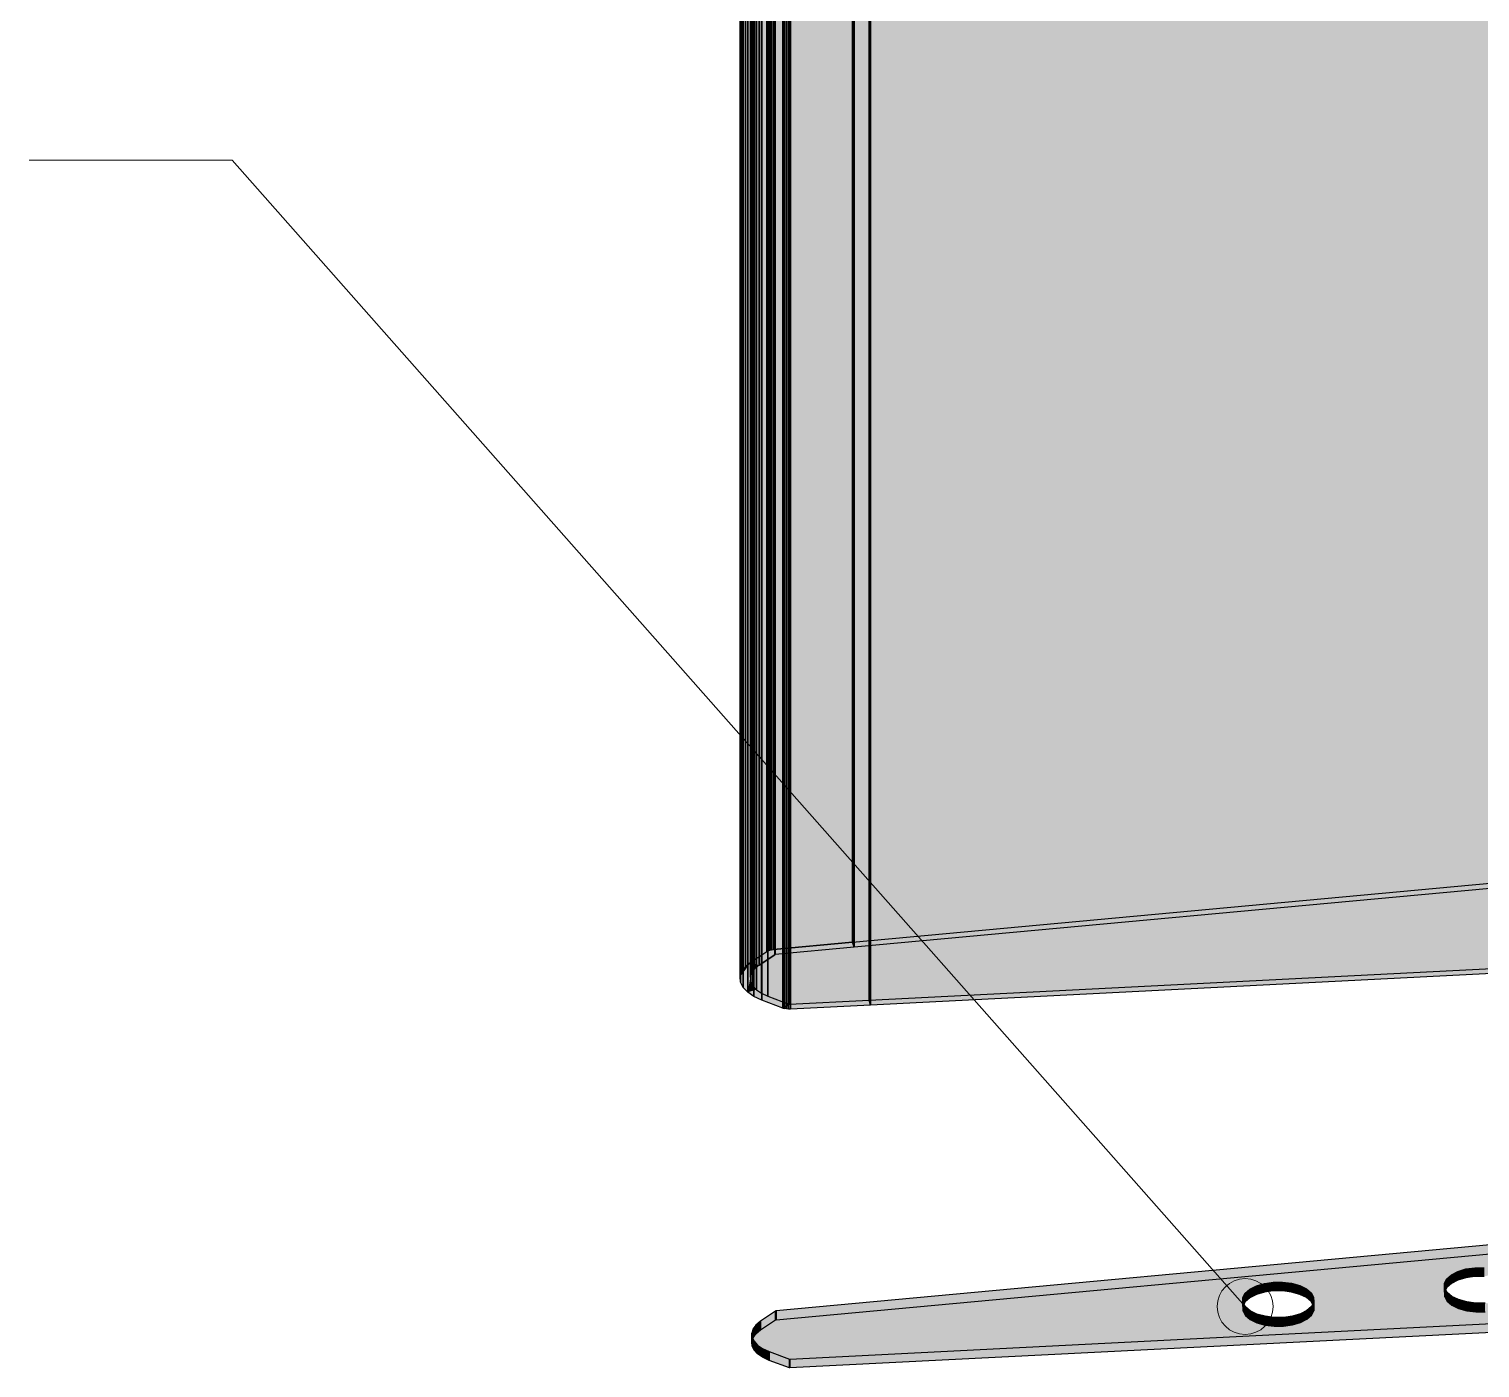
# Model space of a CAD drawing. Header units: millimetres. Extents: x 50 to 612415, y 2 to 4150.
# Drawn here: x 504980 to 505265.6, y 1732.3 to 1995.8 of the extents above; entities that cross this region are included whole.
import ezdxf

# ---------------------------------------------------------------- set-up
doc = ezdxf.new("R2010")
doc.units = ezdxf.units.MM
for name, color, linetype, lineweight in [('DIM', 7, 'Continuous', 13), ('HATCH', 8, 'Continuous', 9), ('OUTLINE', 7, 'Continuous', 25)]:
    doc.layers.add(name, color=color, linetype=linetype, lineweight=lineweight)

msp = doc.modelspace()

# ---------------------------------------------------------------- hatches: boundary and pattern name
at = {"layer": 'HATCH', "true_color": 0x5c7681}
for points in [[(505126.552, 1814.64), (505142.14, 1816.082), (505142.14, 2831.187), (505126.552, 2829.745)], [(505142.14, 1816.082), (505288.581, 1829.634), (505288.581, 2730.76), (505142.14, 2831.187)], [(505142.424, 1815.089), (505126.917, 1813.654), (505126.917, 2828.759), (505142.424, 2830.194)], [(505288.946, 1828.648), (505142.424, 1815.089), (505142.424, 2830.194), (505288.946, 2729.711)], [(505129.701, 1803.909), (505145.391, 1804.702), (505145.391, 2819.807), (505129.701, 2819.014)], [(505145.391, 1804.702), (505295.863, 1812.311), (505295.863, 2711.668), (505145.391, 2819.807)], [(505129.506, 1802.91), (505129.115, 1802.945), (505129.115, 2818.05), (505129.506, 2818.015)], [(505129.903, 1802.911), (505129.506, 1802.91), (505129.506, 2818.015), (505129.903, 2818.016)], [(505129.652, 1803.911), (505129.677, 1803.909), (505129.677, 2819.013), (505129.652, 2819.016)], [(505129.677, 1803.909), (505129.701, 1803.909), (505129.701, 2819.014), (505129.677, 2819.013)], [(505145.675, 1803.709), (505129.903, 1802.911), (505129.903, 2818.016), (505145.675, 2818.814)], [(505296.064, 1811.313), (505145.675, 1803.709), (505145.675, 2818.814), (505296.064, 2710.734)], [(505127.07, 1741.769), (505288.857, 1756.741), (505288.857, 1758.477), (505127.07, 1743.505)], [(505266.479, 1750.288), (505264.647, 1750.278), (505264.647, 1752.014), (505266.479, 1752.024)], [(505226.786, 1747.453), (505224.954, 1747.443), (505224.954, 1749.179), (505226.786, 1749.189)], [(505264.8, 1743.322), (505266.632, 1743.332), (505266.632, 1745.068), (505264.8, 1745.058)], [(505293.48, 1740.561), (505129.78, 1732.284), (505129.78, 1734.02), (505293.48, 1742.297)], [(505225.107, 1740.486), (505226.939, 1740.496), (505226.939, 1742.233), (505225.107, 1742.223)], [(505129.78, 1732.284), (505129.728, 1732.283), (505129.728, 1734.02), (505129.78, 1734.02)]]:
    msp.add_hatch(color=155, dxfattribs=at).paths.add_polyline_path(points)
at = {"layer": 'HATCH', "true_color": 0x576f79}
for points in [[(505142.14, 1816.082), (505142.424, 1815.089), (505142.424, 2830.194), (505142.14, 2831.187)], [(505142.424, 1815.089), (505142.14, 1816.082), (505142.14, 2831.187), (505142.424, 2830.194)], [(505120, 1809.242), (505120.319, 1810.277), (505120.319, 2825.382), (505120, 2824.346)], [(505122.261, 1810.029), (505122.002, 1809.187), (505122.002, 2824.292), (505122.261, 2825.133)], [(505145.391, 1804.702), (505145.675, 1803.709), (505145.675, 2818.814), (505145.391, 2819.807)], [(505145.675, 1803.709), (505145.391, 1804.702), (505145.391, 2819.807), (505145.675, 2818.814)], [(505122.28, 1737.416), (505122.53, 1738.231), (505122.53, 1739.967), (505122.28, 1739.152)]]:
    msp.add_hatch(color=147, dxfattribs=at).paths.add_polyline_path(points)
at = {"layer": 'HATCH', "true_color": 0x5a737d}
for points in [[(505122.123, 1812.158), (505125.23, 1814.23), (505125.23, 2829.335), (505122.123, 2827.263)], [(505126.834, 1813.629), (505123.726, 1811.557), (505123.726, 2826.662), (505126.834, 2828.734)], [(505122.716, 1805.382), (505121.476, 1806.227), (505121.476, 2821.332), (505122.716, 2820.487)], [(505123.201, 1806.737), (505124.208, 1806.051), (505124.208, 2821.156), (505123.201, 2821.842)], [(505124.007, 1739.758), (505126.985, 1741.743), (505126.985, 1743.479), (505124.007, 1741.494)], [(505124.415, 1734.38), (505123.441, 1735.045), (505123.441, 1736.781), (505124.415, 1736.117)]]:
    msp.add_hatch(color=147, dxfattribs=at).paths.add_polyline_path(points)
at = {"layer": 'HATCH', "true_color": 0x5a737e}
for points in [[(505125.23, 1814.23), (505125.497, 1814.377), (505125.497, 2829.482), (505125.23, 2829.335)], [(505126.851, 1813.638), (505126.834, 1813.629), (505126.834, 2828.734), (505126.851, 2828.743)], [(505261.307, 1749.565), (505260.026, 1748.91), (505260.026, 1750.646), (505261.307, 1751.301)], [(505221.614, 1746.729), (505220.333, 1746.075), (505220.333, 1747.811), (505221.614, 1748.466)], [(505126.985, 1741.743), (505127.02, 1741.762), (505127.02, 1743.498), (505126.985, 1743.479)], [(505230.279, 1741.21), (505231.56, 1741.864), (505231.56, 1743.601), (505230.279, 1742.946)]]:
    msp.add_hatch(color=147, dxfattribs=at).paths.add_polyline_path(points)
at = {"layer": 'HATCH', "true_color": 0x5b747f}
for points in [[(505125.497, 1814.377), (505125.814, 1814.497), (505125.814, 2829.602), (505125.497, 2829.482)], [(505126.871, 1813.645), (505126.851, 1813.638), (505126.851, 2828.743), (505126.871, 2828.75)], [(505128.405, 1803.12), (505124.261, 1804.674), (505124.261, 2819.779), (505128.405, 2818.225)], [(505125.464, 1805.476), (505129.608, 1803.922), (505129.608, 2819.027), (505125.464, 2820.58)], [(505129.683, 1732.297), (505125.714, 1733.786), (505125.714, 1735.522), (505129.683, 1734.033)]]:
    msp.add_hatch(color=147, dxfattribs=at).paths.add_polyline_path(points)
at = {"layer": 'HATCH', "true_color": 0x5c7580}
for points in [[(505125.814, 1814.497), (505126.17, 1814.586), (505126.17, 2829.691), (505125.814, 2829.602)], [(505126.893, 1813.651), (505126.871, 1813.645), (505126.871, 2828.75), (505126.893, 2828.756)], [(505129.115, 1802.945), (505128.743, 1803.016), (505128.743, 2818.121), (505129.115, 2818.05)], [(505129.629, 1803.915), (505129.652, 1803.911), (505129.652, 2819.016), (505129.629, 2819.02)], [(505230.156, 1746.776), (505228.56, 1747.225), (505228.56, 1748.962), (505230.156, 1748.512)], [(505261.429, 1743.998), (505263.026, 1743.549), (505263.026, 1745.285), (505261.429, 1745.734)], [(505221.736, 1741.163), (505223.332, 1740.714), (505223.332, 1742.45), (505221.736, 1742.899)]]:
    msp.add_hatch(color=147, dxfattribs=at).paths.add_polyline_path(points)
at = {"layer": 'HATCH', "true_color": 0x5c7680}
for points in [[(505126.17, 1814.586), (505126.552, 1814.64), (505126.552, 2829.745), (505126.17, 2829.691)], [(505126.917, 1813.654), (505126.893, 1813.651), (505126.893, 2828.756), (505126.917, 2828.759)], [(505264.647, 1750.278), (505262.883, 1750.031), (505262.883, 1751.767), (505264.647, 1752.014)], [(505224.954, 1747.443), (505223.19, 1747.196), (505223.19, 1748.932), (505224.954, 1749.179)], [(505228.56, 1747.225), (505226.786, 1747.453), (505226.786, 1749.189), (505228.56, 1748.962)], [(505263.026, 1743.549), (505264.8, 1743.322), (505264.8, 1745.058), (505263.026, 1745.285)], [(505127.02, 1741.762), (505127.07, 1741.769), (505127.07, 1743.505), (505127.02, 1743.498)], [(505223.332, 1740.714), (505225.107, 1740.486), (505225.107, 1742.223), (505223.332, 1742.45)], [(505226.939, 1740.496), (505228.703, 1740.743), (505228.703, 1742.479), (505226.939, 1742.233)]]:
    msp.add_hatch(color=147, dxfattribs=at).paths.add_polyline_path(points)
at = {"layer": 'HATCH', "true_color": 0x566e78}
for points in [[(505126.552, 1814.64), (505126.552, 1814.64), (505126.552, 2829.745), (505126.552, 2829.745)], [(505126.834, 1813.629), (505126.834, 1813.629), (505126.834, 2828.734), (505126.834, 2828.734)], [(505122.123, 1812.158), (505122.123, 1812.158), (505122.123, 2827.263), (505122.123, 2827.263)], [(505128.405, 1803.12), (505128.405, 1803.12), (505128.405, 2818.225), (505128.405, 2818.225)], [(505129.701, 1803.909), (505129.701, 1803.909), (505129.701, 2819.014), (505129.701, 2819.014)], [(505126.552, 1814.64), (505126.552, 1814.64), (505142.14, 1816.082)], [(505121.035, 1811.262), (505122.123, 1812.158), (505122.123, 1812.158)], [(505126.834, 1813.629), (505126.834, 1813.629), (505123.726, 1811.557)], [(505129.701, 1803.909), (505129.701, 1803.909), (505128.405, 1803.12)], [(505128.743, 1803.016), (505128.405, 1803.12), (505128.405, 1803.12)], [(505258.673, 1747.224), (505258.693, 1746.309), (505258.693, 1748.045), (505258.673, 1748.961)], [(505218.98, 1744.389), (505219, 1743.473), (505219, 1745.21), (505218.98, 1746.125)], [(505232.913, 1743.55), (505232.892, 1744.466), (505232.892, 1746.202), (505232.913, 1745.286)]]:
    msp.add_hatch(color=147, dxfattribs=at).paths.add_polyline_path(points)
at = {"layer": 'HATCH', "true_color": 0x58717b}
for points in [[(505120.319, 1810.277), (505121.035, 1811.262), (505121.035, 2826.367), (505120.319, 2825.382)], [(505122.843, 1810.829), (505122.261, 1810.029), (505122.261, 2825.133), (505122.843, 2825.934)], [(505122.53, 1738.231), (505123.094, 1739.005), (505123.094, 1740.741), (505122.53, 1739.967)]]:
    msp.add_hatch(color=147, dxfattribs=at).paths.add_polyline_path(points)
at = {"layer": 'HATCH', "true_color": 0x59727d}
for points in [[(505121.035, 1811.262), (505122.123, 1812.158), (505122.123, 2827.263), (505121.035, 2826.367)], [(505123.726, 1811.557), (505122.843, 1810.829), (505122.843, 2825.934), (505123.726, 2826.662)], [(505232.399, 1745.348), (505231.466, 1746.136), (505231.466, 1747.872), (505232.399, 1747.084)], [(505259.187, 1745.427), (505260.12, 1744.638), (505260.12, 1746.375), (505259.187, 1747.163)], [(505219.493, 1742.591), (505220.427, 1741.803), (505220.427, 1743.539), (505219.493, 1744.328)], [(505123.094, 1739.005), (505124.007, 1739.758), (505124.007, 1741.494), (505123.094, 1740.741)]]:
    msp.add_hatch(color=147, dxfattribs=at).paths.add_polyline_path(points)
at = {"layer": 'HATCH', "true_color": 0x566e79}
for points in [[(505120.092, 1808.195), (505120, 1809.242), (505120, 2824.346), (505120.092, 2823.299)], [(505122.002, 1809.187), (505122.076, 1808.336), (505122.076, 2823.441), (505122.002, 2824.292)], [(505122.352, 1736.593), (505122.28, 1737.416), (505122.28, 1739.152), (505122.352, 1738.329)]]:
    msp.add_hatch(color=147, dxfattribs=at).paths.add_polyline_path(points)
at = {"layer": 'HATCH', "true_color": 0x58707a}
for points in [[(505120.59, 1807.177), (505120.092, 1808.195), (505120.092, 2823.299), (505120.59, 2822.281)], [(505122.076, 1808.336), (505122.481, 1807.509), (505122.481, 2822.614), (505122.076, 2823.441)], [(505259.127, 1748.112), (505258.673, 1747.224), (505258.673, 1748.961), (505259.127, 1749.848)], [(505219.434, 1745.276), (505218.98, 1744.389), (505218.98, 1746.125), (505219.434, 1747.013)], [(505232.892, 1744.466), (505232.399, 1745.348), (505232.399, 1747.084), (505232.892, 1746.202)], [(505232.458, 1742.663), (505232.913, 1743.55), (505232.913, 1745.286), (505232.458, 1744.399)], [(505258.693, 1746.309), (505259.187, 1745.427), (505259.187, 1747.163), (505258.693, 1748.045)], [(505219, 1743.473), (505219.493, 1742.591), (505219.493, 1744.328), (505219, 1745.21)], [(505122.744, 1735.792), (505122.352, 1736.593), (505122.352, 1738.329), (505122.744, 1737.528)]]:
    msp.add_hatch(color=147, dxfattribs=at).paths.add_polyline_path(points)
at = {"layer": 'HATCH', "true_color": 0x59717c}
for points in [[(505121.476, 1806.227), (505120.59, 1807.177), (505120.59, 2822.281), (505121.476, 2821.332)], [(505122.481, 1807.509), (505123.201, 1806.737), (505123.201, 2821.842), (505122.481, 2822.614)], [(505123.441, 1735.045), (505122.744, 1735.792), (505122.744, 1737.528), (505123.441, 1736.781)]]:
    msp.add_hatch(color=147, dxfattribs=at).paths.add_polyline_path(points)
at = {"layer": 'HATCH', "true_color": 0x5b747e}
for points in [[(505124.261, 1804.674), (505122.716, 1805.382), (505122.716, 2820.487), (505124.261, 2819.779)], [(505124.208, 1806.051), (505125.464, 1805.476), (505125.464, 2820.58), (505124.208, 2821.156)], [(505231.466, 1746.136), (505230.156, 1746.776), (505230.156, 1748.512), (505231.466, 1747.872)], [(505260.12, 1744.638), (505261.429, 1743.998), (505261.429, 1745.734), (505260.12, 1746.375)], [(505220.427, 1741.803), (505221.736, 1741.163), (505221.736, 1742.899), (505220.427, 1743.539)], [(505125.714, 1733.786), (505124.415, 1734.38), (505124.415, 1736.117), (505125.714, 1735.522)]]:
    msp.add_hatch(color=147, dxfattribs=at).paths.add_polyline_path(points)
at = {"layer": 'HATCH', "true_color": 0x5b757f}
for points in [[(505128.743, 1803.016), (505128.405, 1803.12), (505128.405, 2818.225), (505128.743, 2818.121)], [(505129.608, 1803.922), (505129.629, 1803.915), (505129.629, 2819.02), (505129.608, 2819.027)], [(505129.728, 1732.283), (505129.683, 1732.297), (505129.683, 1734.033), (505129.728, 1734.02)]]:
    msp.add_hatch(color=147, dxfattribs=at).paths.add_polyline_path(points)
at = {"layer": 'HATCH', "true_color": 0x617c87}
for points in [[(505142.424, 1815.089), (505142.14, 1816.082), (505288.581, 1829.634)], [(505288.946, 1828.648), (505142.424, 1815.089), (505288.581, 1829.634)], [(505122.123, 1812.158), (505125.23, 1814.23), (505126.871, 1813.645)], [(505125.23, 1814.23), (505125.497, 1814.377), (505142.14, 1816.082)], [(505125.23, 1814.23), (505142.14, 1816.082), (505126.893, 1813.651)], [(505125.23, 1814.23), (505126.893, 1813.651), (505126.871, 1813.645)], [(505125.497, 1814.377), (505125.814, 1814.497), (505142.14, 1816.082)], [(505125.814, 1814.497), (505126.17, 1814.586), (505142.14, 1816.082)], [(505126.17, 1814.586), (505126.552, 1814.64), (505142.14, 1816.082)], [(505142.14, 1816.082), (505126.917, 1813.654), (505126.893, 1813.651)], [(505142.14, 1816.082), (505142.424, 1815.089), (505126.917, 1813.654)], [(505120, 1809.242), (505120.319, 1810.277), (505122.123, 1812.158)], [(505120.092, 1808.195), (505120, 1809.242), (505122.123, 1812.158)], [(505120.59, 1807.177), (505120.092, 1808.195), (505122.123, 1812.158)], [(505120.319, 1810.277), (505121.035, 1811.262), (505122.123, 1812.158)], [(505121.476, 1806.227), (505120.59, 1807.177), (505122.123, 1812.158)], [(505122.002, 1809.187), (505121.476, 1806.227), (505122.123, 1812.158)], [(505122.261, 1810.029), (505122.002, 1809.187), (505122.123, 1812.158)], [(505126.871, 1813.645), (505126.851, 1813.638), (505122.123, 1812.158)], [(505126.851, 1813.638), (505126.834, 1813.629), (505122.123, 1812.158)], [(505126.834, 1813.629), (505123.726, 1811.557), (505122.123, 1812.158)], [(505123.726, 1811.557), (505122.843, 1810.829), (505122.123, 1812.158)], [(505122.843, 1810.829), (505122.261, 1810.029), (505122.123, 1812.158)], [(505145.675, 1803.709), (505145.391, 1804.702), (505295.863, 1812.311)], [(505296.064, 1811.313), (505145.675, 1803.709), (505295.863, 1812.311)], [(505122.002, 1809.187), (505122.076, 1808.336), (505121.476, 1806.227)], [(505122.076, 1808.336), (505122.481, 1807.509), (505121.476, 1806.227)], [(505122.481, 1807.509), (505123.201, 1806.737), (505121.476, 1806.227)], [(505123.201, 1806.737), (505128.405, 1803.12), (505121.476, 1806.227)], [(505124.261, 1804.674), (505122.716, 1805.382), (505121.476, 1806.227)], [(505128.405, 1803.12), (505124.261, 1804.674), (505121.476, 1806.227)], [(505123.201, 1806.737), (505124.208, 1806.051), (505128.405, 1803.12)], [(505124.208, 1806.051), (505125.464, 1805.476), (505128.405, 1803.12)], [(505125.464, 1805.476), (505129.608, 1803.922), (505128.405, 1803.12)], [(505129.701, 1803.909), (505145.391, 1804.702), (505128.405, 1803.12)], [(505145.391, 1804.702), (505145.675, 1803.709), (505128.405, 1803.12)], [(505129.608, 1803.922), (505129.629, 1803.915), (505128.405, 1803.12)], [(505129.629, 1803.915), (505129.652, 1803.911), (505128.405, 1803.12)], [(505129.652, 1803.911), (505129.677, 1803.909), (505128.405, 1803.12)], [(505129.677, 1803.909), (505129.701, 1803.909), (505128.405, 1803.12)], [(505145.675, 1803.709), (505129.903, 1802.911), (505128.405, 1803.12)], [(505129.115, 1802.945), (505128.743, 1803.016), (505128.405, 1803.12)], [(505129.506, 1802.91), (505129.115, 1802.945), (505128.405, 1803.12)], [(505129.903, 1802.911), (505129.506, 1802.91), (505128.405, 1803.12)], [(505288.857, 1758.477), (505127.07, 1743.505), (505264.647, 1752.014)], [(505264.647, 1750.278), (505127.07, 1741.769), (505288.857, 1756.741)], [(505288.857, 1758.477), (505264.647, 1752.014), (505266.479, 1752.024)], [(505266.479, 1750.288), (505264.647, 1750.278), (505288.857, 1756.741)], [(505127.07, 1743.505), (505224.954, 1749.179), (505264.647, 1752.014)], [(505224.954, 1749.179), (505262.883, 1751.767), (505264.647, 1752.014)], [(505224.954, 1749.179), (505261.307, 1751.301), (505262.883, 1751.767)], [(505224.954, 1749.179), (505260.026, 1750.646), (505261.307, 1751.301)], [(505264.647, 1750.278), (505224.954, 1747.443), (505127.07, 1741.769)], [(505127.07, 1743.505), (505223.19, 1748.932), (505224.954, 1749.179)], [(505127.07, 1743.505), (505221.614, 1748.466), (505223.19, 1748.932)], [(505127.07, 1743.505), (505220.333, 1747.811), (505221.614, 1748.466)], [(505259.127, 1749.848), (505260.026, 1750.646), (505224.954, 1749.179)], [(505264.647, 1750.278), (505262.883, 1750.031), (505224.954, 1747.443)], [(505262.883, 1750.031), (505261.307, 1749.565), (505224.954, 1747.443)], [(505259.127, 1749.848), (505224.954, 1749.179), (505226.786, 1749.189)], [(505261.307, 1749.565), (505260.026, 1748.91), (505224.954, 1747.443)], [(505224.954, 1747.443), (505260.026, 1748.91), (505259.127, 1748.112)], [(505259.127, 1749.848), (505226.786, 1749.189), (505228.56, 1748.962)], [(505259.127, 1749.848), (505228.56, 1748.962), (505230.156, 1748.512)], [(505258.673, 1748.961), (505259.127, 1749.848), (505228.703, 1742.479)], [(505259.127, 1749.848), (505230.279, 1742.946), (505228.703, 1742.479)], [(505258.693, 1748.045), (505258.673, 1748.961), (505228.703, 1742.479)], [(505259.127, 1749.848), (505230.156, 1748.512), (505231.466, 1747.872)], [(505259.127, 1749.848), (505231.56, 1743.601), (505230.279, 1742.946)], [(505259.127, 1749.848), (505231.466, 1747.872), (505232.399, 1747.084)], [(505259.127, 1749.848), (505232.458, 1744.399), (505231.56, 1743.601)], [(505259.127, 1749.848), (505232.399, 1747.084), (505232.892, 1746.202)], [(505259.127, 1749.848), (505232.913, 1745.286), (505232.458, 1744.399)], [(505259.127, 1749.848), (505232.892, 1746.202), (505232.913, 1745.286)], [(505219.434, 1747.013), (505122.53, 1739.967), (505122.28, 1739.152)], [(505219.434, 1747.013), (505122.28, 1739.152), (505122.352, 1738.329)], [(505122.28, 1737.416), (505122.53, 1738.231), (505219.434, 1745.276)], [(505122.352, 1736.593), (505122.28, 1737.416), (505219.434, 1745.276)], [(505219.434, 1747.013), (505122.352, 1738.329), (505122.744, 1737.528)], [(505122.744, 1735.792), (505122.352, 1736.593), (505219.434, 1745.276)], [(505219.434, 1747.013), (505123.094, 1740.741), (505122.53, 1739.967)], [(505122.53, 1738.231), (505123.094, 1739.005), (505219.434, 1745.276)], [(505219.434, 1747.013), (505122.744, 1737.528), (505123.441, 1736.781)], [(505123.441, 1735.045), (505122.744, 1735.792), (505219.434, 1745.276)], [(505219.434, 1747.013), (505124.007, 1741.494), (505123.094, 1740.741)], [(505123.094, 1739.005), (505124.007, 1739.758), (505219.434, 1745.276)], [(505219.434, 1747.013), (505123.441, 1736.781), (505124.415, 1736.117)], [(505124.415, 1734.38), (505123.441, 1735.045), (505219.434, 1745.276)], [(505219.434, 1747.013), (505126.985, 1743.479), (505124.007, 1741.494)], [(505124.007, 1739.758), (505126.985, 1741.743), (505219.434, 1745.276)], [(505219.434, 1747.013), (505124.415, 1736.117), (505125.714, 1735.522)], [(505125.714, 1733.786), (505124.415, 1734.38), (505219.434, 1745.276)], [(505219.434, 1747.013), (505125.714, 1735.522), (505129.683, 1734.033)], [(505129.683, 1732.297), (505125.714, 1733.786), (505219.434, 1745.276)], [(505219.434, 1747.013), (505127.02, 1743.498), (505126.985, 1743.479)], [(505126.985, 1741.743), (505127.02, 1741.762), (505219.434, 1745.276)], [(505219.434, 1747.013), (505127.07, 1743.505), (505127.02, 1743.498)], [(505127.02, 1741.762), (505127.07, 1741.769), (505219.434, 1745.276)], [(505219.434, 1747.013), (505220.333, 1747.811), (505127.07, 1743.505)], [(505224.954, 1747.443), (505223.19, 1747.196), (505127.07, 1741.769)], [(505223.19, 1747.196), (505221.614, 1746.729), (505127.07, 1741.769)], [(505221.614, 1746.729), (505220.333, 1746.075), (505127.07, 1741.769)], [(505127.07, 1741.769), (505220.333, 1746.075), (505219.434, 1745.276)], [(505219.434, 1747.013), (505129.683, 1734.033), (505129.728, 1734.02)], [(505129.728, 1732.283), (505129.683, 1732.297), (505219.434, 1745.276)], [(505219.434, 1747.013), (505129.728, 1734.02), (505129.78, 1734.02)], [(505129.78, 1732.284), (505129.728, 1732.283), (505219.434, 1745.276)], [(505218.98, 1746.125), (505219.434, 1747.013), (505129.78, 1734.02)], [(505219, 1745.21), (505218.98, 1746.125), (505129.78, 1734.02)], [(505129.78, 1732.284), (505219.434, 1745.276), (505218.98, 1744.389)], [(505226.786, 1747.453), (505224.954, 1747.443), (505259.127, 1748.112)], [(505228.56, 1747.225), (505226.786, 1747.453), (505259.127, 1748.112)], [(505261.429, 1745.734), (505260.12, 1746.375), (505226.939, 1742.233)], [(505260.12, 1746.375), (505228.703, 1742.479), (505226.939, 1742.233)], [(505263.026, 1745.285), (505261.429, 1745.734), (505226.939, 1742.233)], [(505264.8, 1745.058), (505263.026, 1745.285), (505226.939, 1742.233)], [(505230.156, 1746.776), (505228.56, 1747.225), (505259.127, 1748.112)], [(505228.703, 1740.743), (505259.127, 1748.112), (505258.673, 1747.224)], [(505228.703, 1740.743), (505230.279, 1741.21), (505259.127, 1748.112)], [(505259.187, 1747.163), (505258.693, 1748.045), (505228.703, 1742.479)], [(505228.703, 1740.743), (505258.673, 1747.224), (505258.693, 1746.309)], [(505260.12, 1746.375), (505259.187, 1747.163), (505228.703, 1742.479)], [(505228.703, 1740.743), (505258.693, 1746.309), (505259.187, 1745.427)], [(505228.703, 1740.743), (505259.187, 1745.427), (505260.12, 1744.638)], [(505231.466, 1746.136), (505230.156, 1746.776), (505259.127, 1748.112)], [(505230.279, 1741.21), (505231.56, 1741.864), (505259.127, 1748.112)], [(505232.399, 1745.348), (505231.466, 1746.136), (505259.127, 1748.112)], [(505231.56, 1741.864), (505232.458, 1742.663), (505259.127, 1748.112)], [(505232.892, 1744.466), (505232.399, 1745.348), (505259.127, 1748.112)], [(505232.458, 1742.663), (505232.913, 1743.55), (505259.127, 1748.112)], [(505232.913, 1743.55), (505232.892, 1744.466), (505259.127, 1748.112)], [(505219.493, 1744.328), (505219, 1745.21), (505129.78, 1734.02)], [(505129.78, 1734.02), (505293.48, 1742.297), (505264.8, 1745.058)], [(505226.939, 1742.233), (505129.78, 1734.02), (505264.8, 1745.058)], [(505129.78, 1732.284), (505218.98, 1744.389), (505219, 1743.473)], [(505220.427, 1743.539), (505219.493, 1744.328), (505129.78, 1734.02)], [(505221.736, 1742.899), (505220.427, 1743.539), (505129.78, 1734.02)], [(505129.78, 1732.284), (505219, 1743.473), (505219.493, 1742.591)], [(505264.8, 1743.322), (505293.48, 1740.561), (505129.78, 1732.284)], [(505264.8, 1743.322), (505129.78, 1732.284), (505226.939, 1740.496)], [(505223.332, 1742.45), (505221.736, 1742.899), (505129.78, 1734.02)], [(505129.78, 1732.284), (505219.493, 1742.591), (505220.427, 1741.803)], [(505225.107, 1742.223), (505223.332, 1742.45), (505129.78, 1734.02)], [(505226.939, 1740.496), (505260.12, 1744.638), (505261.429, 1743.998)], [(505226.939, 1740.496), (505228.703, 1740.743), (505260.12, 1744.638)], [(505226.939, 1740.496), (505261.429, 1743.998), (505263.026, 1743.549)], [(505226.939, 1740.496), (505263.026, 1743.549), (505264.8, 1743.322)], [(505293.48, 1742.297), (505266.632, 1745.068), (505264.8, 1745.058)], [(505264.8, 1743.322), (505266.632, 1743.332), (505293.48, 1740.561)], [(505226.939, 1742.233), (505225.107, 1742.223), (505129.78, 1734.02)], [(505129.78, 1732.284), (505220.427, 1741.803), (505221.736, 1741.163)], [(505129.78, 1732.284), (505221.736, 1741.163), (505223.332, 1740.714)], [(505129.78, 1732.284), (505223.332, 1740.714), (505225.107, 1740.486)], [(505129.78, 1732.284), (505225.107, 1740.486), (505226.939, 1740.496)]]:
    msp.add_hatch(color=145, dxfattribs=at).paths.add_polyline_path(points)
at = {"layer": 'HATCH', "true_color": 0x5b7580}
for points in [[(505262.883, 1750.031), (505261.307, 1749.565), (505261.307, 1751.301), (505262.883, 1751.767)], [(505223.19, 1747.196), (505221.614, 1746.729), (505221.614, 1748.466), (505223.19, 1748.932)], [(505228.703, 1740.743), (505230.279, 1741.21), (505230.279, 1742.946), (505228.703, 1742.479)]]:
    msp.add_hatch(color=147, dxfattribs=at).paths.add_polyline_path(points)
at = {"layer": 'HATCH', "true_color": 0x59727c}
for points in [[(505260.026, 1748.91), (505259.127, 1748.112), (505259.127, 1749.848), (505260.026, 1750.646)], [(505220.333, 1746.075), (505219.434, 1745.276), (505219.434, 1747.013), (505220.333, 1747.811)], [(505231.56, 1741.864), (505232.458, 1742.663), (505232.458, 1744.399), (505231.56, 1743.601)]]:
    msp.add_hatch(color=147, dxfattribs=at).paths.add_polyline_path(points)

# ---------------------------------------------------------------- linework, layer by layer
at = {"layer": 'DIM'}
msp.add_lwpolyline([(505219.404, 1744.376), (505020, 1970), (504980, 1970)], dxfattribs=at)
msp.add_circle((505219.404, 1744.376), 5.5, dxfattribs=at)
at = {"layer": 'OUTLINE', "color": 139, "true_color": 0x42544a}
for p, q in [((505142.14, 2831.187), (505142.14, 1816.082)), ((505142.14, 2831.187), (505142.14, 1816.082)), ((505142.14, 1816.082), (505142.14, 2831.187)), ((505142.14, 1816.082), (505142.14, 2831.187)), ((505125.23, 2829.335), (505125.23, 1814.23)), ((505125.23, 1814.23), (505125.23, 2829.335)), ((505125.497, 2829.482), (505125.497, 1814.377)), ((505125.497, 1814.377), (505125.497, 2829.482)), ((505125.814, 2829.602), (505125.814, 1814.497)), ((505125.814, 1814.497), (505125.814, 2829.602)), ((505126.17, 2829.691), (505126.17, 1814.586)), ((505126.17, 1814.586), (505126.17, 2829.691)), ((505126.552, 2829.745), (505126.552, 1814.64)), ((505126.552, 1814.64), (505126.552, 2829.745)), ((505126.552, 2829.745), (505126.552, 1814.64)), ((505126.552, 1814.64), (505126.552, 2829.745)), ((505126.834, 1813.629), (505126.834, 2828.734)), ((505126.834, 1813.629), (505126.834, 2828.734)), ((505126.834, 2828.734), (505126.834, 1813.629)), ((505126.834, 2828.734), (505126.834, 1813.629)), ((505126.851, 1813.638), (505126.851, 2828.743)), ((505126.851, 2828.743), (505126.851, 1813.638)), ((505126.871, 1813.645), (505126.871, 2828.75)), ((505126.871, 2828.75), (505126.871, 1813.645)), ((505126.893, 1813.651), (505126.893, 2828.756)), ((505126.893, 2828.756), (505126.893, 1813.651)), ((505126.917, 1813.654), (505126.917, 2828.759)), ((505126.917, 2828.759), (505126.917, 1813.654)), ((505142.424, 1815.089), (505142.424, 2830.194)), ((505142.424, 1815.089), (505142.424, 2830.194)), ((505142.424, 2830.194), (505142.424, 1815.089)), ((505142.424, 2830.194), (505142.424, 1815.089)), ((505120.319, 2825.382), (505120.319, 1810.277)), ((505120.319, 1810.277), (505120.319, 2825.382)), ((505121.035, 2826.367), (505121.035, 1811.262)), ((505121.035, 1811.262), (505121.035, 2826.367)), ((505122.123, 2827.263), (505122.123, 1812.158)), ((505122.123, 1812.158), (505122.123, 2827.263)), ((505122.123, 2827.263), (505122.123, 1812.158)), ((505122.123, 1812.158), (505122.123, 2827.263)), ((505122.261, 1810.029), (505122.261, 2825.133)), ((505122.261, 2825.133), (505122.261, 1810.029)), ((505122.843, 1810.829), (505122.843, 2825.934)), ((505122.843, 2825.934), (505122.843, 1810.829)), ((505123.726, 1811.557), (505123.726, 2826.662)), ((505123.726, 2826.662), (505123.726, 1811.557)), ((505120, 2824.346), (505120, 1809.242)), ((505120, 1809.242), (505120, 2824.346)), ((505120.092, 2823.299), (505120.092, 1808.195)), ((505120.092, 1808.195), (505120.092, 2823.299)), ((505120.59, 2822.281), (505120.59, 1807.177)), ((505120.59, 1807.177), (505120.59, 2822.281)), ((505122.002, 1809.187), (505122.002, 2824.292)), ((505122.002, 2824.292), (505122.002, 1809.187)), ((505122.076, 1808.336), (505122.076, 2823.441)), ((505122.076, 2823.441), (505122.076, 1808.336)), ((505122.481, 1807.509), (505122.481, 2822.614)), ((505122.481, 2822.614), (505122.481, 1807.509)), ((505121.476, 2821.332), (505121.476, 1806.227)), ((505121.476, 1806.227), (505121.476, 2821.332)), ((505122.716, 2820.487), (505122.716, 1805.382)), ((505122.716, 1805.382), (505122.716, 2820.487)), ((505123.201, 1806.737), (505123.201, 2821.842)), ((505123.201, 2821.842), (505123.201, 1806.737)), ((505124.208, 1806.051), (505124.208, 2821.156)), ((505124.208, 2821.156), (505124.208, 1806.051)), ((505124.261, 2819.779), (505124.261, 1804.674)), ((505124.261, 1804.674), (505124.261, 2819.779)), ((505125.464, 1805.476), (505125.464, 2820.58)), ((505125.464, 2820.58), (505125.464, 1805.476)), ((505145.391, 2819.807), (505145.391, 1804.702)), ((505145.391, 1804.702), (505145.391, 2819.807)), ((505145.391, 2819.807), (505145.391, 1804.702)), ((505145.391, 1804.702), (505145.391, 2819.807)), ((505128.405, 2818.225), (505128.405, 1803.12)), ((505128.405, 1803.12), (505128.405, 2818.225)), ((505128.405, 2818.225), (505128.405, 1803.12)), ((505128.405, 1803.12), (505128.405, 2818.225)), ((505128.743, 2818.121), (505128.743, 1803.016)), ((505128.743, 1803.016), (505128.743, 2818.121)), ((505129.115, 2818.05), (505129.115, 1802.945)), ((505129.115, 1802.945), (505129.115, 2818.05)), ((505129.506, 2818.015), (505129.506, 1802.91)), ((505129.506, 1802.91), (505129.506, 2818.015)), ((505129.608, 1803.922), (505129.608, 2819.027)), ((505129.608, 2819.027), (505129.608, 1803.922)), ((505129.629, 1803.915), (505129.629, 2819.02)), ((505129.629, 2819.02), (505129.629, 1803.915)), ((505129.652, 1803.911), (505129.652, 2819.016)), ((505129.652, 2819.016), (505129.652, 1803.911)), ((505129.677, 1803.909), (505129.677, 2819.013)), ((505129.677, 2819.013), (505129.677, 1803.909)), ((505129.701, 2819.014), (505129.701, 1803.909)), ((505129.701, 1803.909), (505129.701, 2819.014)), ((505129.701, 2819.014), (505129.701, 1803.909)), ((505129.701, 1803.909), (505129.701, 2819.014)), ((505129.903, 1802.911), (505129.903, 2818.016)), ((505129.903, 2818.016), (505129.903, 1802.911)), ((505145.675, 1803.709), (505145.675, 2818.814)), ((505145.675, 1803.709), (505145.675, 2818.814)), ((505145.675, 2818.814), (505145.675, 1803.709)), ((505145.675, 2818.814), (505145.675, 1803.709)), ((505142.14, 1816.082), (505288.581, 1829.634)), ((505142.14, 1816.082), (505288.581, 1829.634)), ((505288.946, 1828.648), (505142.424, 1815.089)), ((505288.946, 1828.648), (505142.424, 1815.089)), ((505122.123, 1812.158), (505125.23, 1814.23)), ((505122.123, 1812.158), (505125.23, 1814.23)), ((505125.23, 1814.23), (505125.497, 1814.377)), ((505125.23, 1814.23), (505125.497, 1814.377)), ((505125.497, 1814.377), (505125.814, 1814.497)), ((505125.497, 1814.377), (505125.814, 1814.497)), ((505125.814, 1814.497), (505126.17, 1814.586)), ((505125.814, 1814.497), (505126.17, 1814.586)), ((505126.17, 1814.586), (505126.552, 1814.64)), ((505126.17, 1814.586), (505126.552, 1814.64)), ((505126.552, 1814.64), (505142.14, 1816.082)), ((505142.14, 1816.082), (505126.552, 1814.64)), ((505126.552, 1814.64), (505142.14, 1816.082)), ((505126.552, 1814.64), (505142.14, 1816.082)), ((505126.552, 1814.64), (505126.552, 1814.64)), ((505126.552, 1814.64), (505126.552, 1814.64)), ((505142.424, 1815.089), (505126.917, 1813.654)), ((505142.424, 1815.089), (505126.917, 1813.654)), ((505142.424, 1815.089), (505142.14, 1816.082)), ((505142.14, 1816.082), (505142.424, 1815.089)), ((505142.14, 1816.082), (505142.424, 1815.089)), ((505142.424, 1815.089), (505142.14, 1816.082)), ((505120.319, 1810.277), (505121.035, 1811.262)), ((505120.319, 1810.277), (505121.035, 1811.262)), ((505121.035, 1811.262), (505122.123, 1812.158)), ((505122.123, 1812.158), (505121.035, 1811.262)), ((505121.035, 1811.262), (505122.123, 1812.158)), ((505121.035, 1811.262), (505122.123, 1812.158)), ((505122.123, 1812.158), (505122.123, 1812.158)), ((505122.123, 1812.158), (505122.123, 1812.158)), ((505123.726, 1811.557), (505122.843, 1810.829)), ((505123.726, 1811.557), (505122.843, 1810.829)), ((505126.834, 1813.629), (505123.726, 1811.557)), ((505123.726, 1811.557), (505126.834, 1813.629)), ((505126.834, 1813.629), (505123.726, 1811.557)), ((505126.834, 1813.629), (505123.726, 1811.557)), ((505126.851, 1813.638), (505126.834, 1813.629)), ((505126.851, 1813.638), (505126.834, 1813.629)), ((505126.834, 1813.629), (505126.834, 1813.629)), ((505126.834, 1813.629), (505126.834, 1813.629)), ((505126.871, 1813.645), (505126.851, 1813.638)), ((505126.871, 1813.645), (505126.851, 1813.638)), ((505126.893, 1813.651), (505126.871, 1813.645)), ((505126.893, 1813.651), (505126.871, 1813.645)), ((505126.917, 1813.654), (505126.893, 1813.651)), ((505126.917, 1813.654), (505126.893, 1813.651)), ((505145.391, 1804.702), (505295.863, 1812.311)), ((505145.391, 1804.702), (505295.863, 1812.311)), ((505296.064, 1811.313), (505145.675, 1803.709)), ((505296.064, 1811.313), (505145.675, 1803.709)), ((505120, 1809.242), (505120.319, 1810.277)), ((505120, 1809.242), (505120.319, 1810.277)), ((505120.092, 1808.195), (505120, 1809.242)), ((505120.092, 1808.195), (505120, 1809.242)), ((505120.59, 1807.177), (505120.092, 1808.195)), ((505120.59, 1807.177), (505120.092, 1808.195)), ((505122.261, 1810.029), (505122.002, 1809.187)), ((505122.261, 1810.029), (505122.002, 1809.187)), ((505122.002, 1809.187), (505122.076, 1808.336)), ((505122.002, 1809.187), (505122.076, 1808.336)), ((505122.076, 1808.336), (505122.481, 1807.509)), ((505122.076, 1808.336), (505122.481, 1807.509)), ((505122.843, 1810.829), (505122.261, 1810.029)), ((505122.843, 1810.829), (505122.261, 1810.029)), ((505121.476, 1806.227), (505120.59, 1807.177)), ((505121.476, 1806.227), (505120.59, 1807.177)), ((505122.716, 1805.382), (505121.476, 1806.227)), ((505122.716, 1805.382), (505121.476, 1806.227)), ((505122.481, 1807.509), (505123.201, 1806.737)), ((505122.481, 1807.509), (505123.201, 1806.737)), ((505124.261, 1804.674), (505122.716, 1805.382)), ((505124.261, 1804.674), (505122.716, 1805.382)), ((505123.201, 1806.737), (505124.208, 1806.051)), ((505123.201, 1806.737), (505124.208, 1806.051)), ((505124.208, 1806.051), (505125.464, 1805.476)), ((505124.208, 1806.051), (505125.464, 1805.476)), ((505125.464, 1805.476), (505129.608, 1803.922)), ((505125.464, 1805.476), (505129.608, 1803.922)), ((505128.405, 1803.12), (505124.261, 1804.674)), ((505128.405, 1803.12), (505124.261, 1804.674)), ((505128.405, 1803.12), (505129.701, 1803.909)), ((505129.701, 1803.909), (505128.405, 1803.12)), ((505128.405, 1803.12), (505129.701, 1803.909)), ((505129.701, 1803.909), (505128.405, 1803.12)), ((505128.743, 1803.016), (505128.405, 1803.12)), ((505128.405, 1803.12), (505128.405, 1803.12)), ((505128.405, 1803.12), (505128.743, 1803.016)), ((505128.743, 1803.016), (505128.405, 1803.12)), ((505128.405, 1803.12), (505128.405, 1803.12)), ((505128.743, 1803.016), (505128.405, 1803.12)), ((505129.115, 1802.945), (505128.743, 1803.016)), ((505129.115, 1802.945), (505128.743, 1803.016)), ((505129.506, 1802.91), (505129.115, 1802.945)), ((505129.506, 1802.91), (505129.115, 1802.945)), ((505129.903, 1802.911), (505129.506, 1802.91)), ((505129.903, 1802.911), (505129.506, 1802.91)), ((505129.608, 1803.922), (505129.629, 1803.915)), ((505129.608, 1803.922), (505129.629, 1803.915)), ((505129.629, 1803.915), (505129.652, 1803.911)), ((505129.629, 1803.915), (505129.652, 1803.911)), ((505129.652, 1803.911), (505129.677, 1803.909)), ((505129.652, 1803.911), (505129.677, 1803.909)), ((505129.677, 1803.909), (505129.701, 1803.909)), ((505129.677, 1803.909), (505129.701, 1803.909)), ((505129.701, 1803.909), (505145.391, 1804.702)), ((505129.701, 1803.909), (505145.391, 1804.702)), ((505129.701, 1803.909), (505129.701, 1803.909)), ((505129.701, 1803.909), (505129.701, 1803.909)), ((505145.675, 1803.709), (505129.903, 1802.911)), ((505145.675, 1803.709), (505129.903, 1802.911)), ((505145.675, 1803.709), (505145.391, 1804.702)), ((505145.391, 1804.702), (505145.675, 1803.709)), ((505145.391, 1804.702), (505145.675, 1803.709)), ((505145.675, 1803.709), (505145.391, 1804.702)), ((505288.857, 1758.477), (505127.07, 1743.505)), ((505288.857, 1758.477), (505127.07, 1743.505)), ((505127.07, 1741.769), (505288.857, 1756.741)), ((505127.07, 1741.769), (505288.857, 1756.741)), ((505260.026, 1750.646), (505261.307, 1751.301)), ((505260.026, 1750.646), (505261.307, 1751.301)), ((505261.307, 1751.301), (505262.883, 1751.767)), ((505261.307, 1751.301), (505262.883, 1751.767)), ((505261.307, 1749.565), (505261.307, 1751.301)), ((505261.307, 1751.301), (505261.307, 1749.565)), ((505262.883, 1751.767), (505264.647, 1752.014)), ((505262.883, 1751.767), (505264.647, 1752.014)), ((505262.883, 1750.031), (505262.883, 1751.767)), ((505262.883, 1751.767), (505262.883, 1750.031)), ((505264.647, 1752.014), (505266.479, 1752.024)), ((505264.647, 1752.014), (505266.479, 1752.024)), ((505264.647, 1750.278), (505264.647, 1752.014)), ((505264.647, 1752.014), (505264.647, 1750.278)), ((505220.333, 1747.811), (505221.614, 1748.466)), ((505220.333, 1747.811), (505221.614, 1748.466)), ((505221.614, 1748.466), (505223.19, 1748.932)), ((505221.614, 1748.466), (505223.19, 1748.932)), ((505221.614, 1746.729), (505221.614, 1748.466)), ((505221.614, 1748.466), (505221.614, 1746.729)), ((505223.19, 1748.932), (505224.954, 1749.179)), ((505223.19, 1748.932), (505224.954, 1749.179)), ((505223.19, 1747.196), (505223.19, 1748.932)), ((505223.19, 1748.932), (505223.19, 1747.196)), ((505224.954, 1749.179), (505226.786, 1749.189)), ((505224.954, 1749.179), (505226.786, 1749.189)), ((505224.954, 1747.443), (505224.954, 1749.179)), ((505224.954, 1749.179), (505224.954, 1747.443)), ((505226.786, 1749.189), (505226.786, 1747.453)), ((505226.786, 1747.453), (505226.786, 1749.189)), ((505226.786, 1749.189), (505228.56, 1748.962)), ((505226.786, 1749.189), (505228.56, 1748.962)), ((505228.56, 1748.962), (505228.56, 1747.225)), ((505228.56, 1748.962), (505230.156, 1748.512)), ((505228.56, 1747.225), (505228.56, 1748.962)), ((505228.56, 1748.962), (505230.156, 1748.512)), ((505230.156, 1748.512), (505230.156, 1746.776)), ((505230.156, 1748.512), (505231.466, 1747.872)), ((505230.156, 1746.776), (505230.156, 1748.512)), ((505230.156, 1748.512), (505231.466, 1747.872)), ((505258.673, 1748.961), (505259.127, 1749.848)), ((505258.673, 1748.961), (505259.127, 1749.848)), ((505258.673, 1747.224), (505258.673, 1748.961)), ((505258.693, 1748.045), (505258.673, 1748.961)), ((505258.673, 1748.961), (505258.673, 1747.224)), ((505258.693, 1748.045), (505258.673, 1748.961)), ((505259.127, 1749.848), (505260.026, 1750.646)), ((505259.127, 1749.848), (505260.026, 1750.646)), ((505259.127, 1748.112), (505259.127, 1749.848)), ((505259.127, 1749.848), (505259.127, 1748.112)), ((505260.026, 1748.91), (505259.127, 1748.112)), ((505260.026, 1748.91), (505259.127, 1748.112)), ((505260.026, 1748.91), (505260.026, 1750.646)), ((505260.026, 1750.646), (505260.026, 1748.91)), ((505261.307, 1749.565), (505260.026, 1748.91)), ((505261.307, 1749.565), (505260.026, 1748.91)), ((505262.883, 1750.031), (505261.307, 1749.565)), ((505262.883, 1750.031), (505261.307, 1749.565)), ((505264.647, 1750.278), (505262.883, 1750.031)), ((505264.647, 1750.278), (505262.883, 1750.031)), ((505266.479, 1750.288), (505264.647, 1750.278)), ((505266.479, 1750.288), (505264.647, 1750.278)), ((505218.98, 1746.125), (505219.434, 1747.013)), ((505218.98, 1746.125), (505219.434, 1747.013)), ((505218.98, 1744.389), (505218.98, 1746.125)), ((505219, 1745.21), (505218.98, 1746.125)), ((505218.98, 1746.125), (505218.98, 1744.389)), ((505219, 1745.21), (505218.98, 1746.125)), ((505219.434, 1745.276), (505218.98, 1744.389)), ((505219.434, 1745.276), (505218.98, 1744.389)), ((505219.434, 1747.013), (505220.333, 1747.811)), ((505219.434, 1747.013), (505220.333, 1747.811)), ((505219.434, 1745.276), (505219.434, 1747.013)), ((505219.434, 1747.013), (505219.434, 1745.276)), ((505220.333, 1746.075), (505219.434, 1745.276)), ((505220.333, 1746.075), (505219.434, 1745.276)), ((505220.333, 1746.075), (505220.333, 1747.811)), ((505220.333, 1747.811), (505220.333, 1746.075)), ((505221.614, 1746.729), (505220.333, 1746.075)), ((505221.614, 1746.729), (505220.333, 1746.075)), ((505223.19, 1747.196), (505221.614, 1746.729)), ((505223.19, 1747.196), (505221.614, 1746.729)), ((505224.954, 1747.443), (505223.19, 1747.196)), ((505224.954, 1747.443), (505223.19, 1747.196)), ((505226.786, 1747.453), (505224.954, 1747.443)), ((505226.786, 1747.453), (505224.954, 1747.443)), ((505228.56, 1747.225), (505226.786, 1747.453)), ((505228.56, 1747.225), (505226.786, 1747.453)), ((505230.156, 1746.776), (505228.56, 1747.225)), ((505230.156, 1746.776), (505228.56, 1747.225)), ((505231.466, 1746.136), (505230.156, 1746.776)), ((505231.466, 1746.136), (505230.156, 1746.776)), ((505231.466, 1747.872), (505231.466, 1746.136)), ((505231.466, 1747.872), (505232.399, 1747.084)), ((505231.466, 1746.136), (505231.466, 1747.872)), ((505231.466, 1747.872), (505232.399, 1747.084)), ((505232.399, 1745.348), (505231.466, 1746.136)), ((505232.399, 1745.348), (505231.466, 1746.136)), ((505232.399, 1747.084), (505232.399, 1745.348)), ((505232.399, 1747.084), (505232.892, 1746.202)), ((505232.399, 1745.348), (505232.399, 1747.084)), ((505232.399, 1747.084), (505232.892, 1746.202)), ((505232.892, 1744.466), (505232.399, 1745.348)), ((505232.892, 1744.466), (505232.399, 1745.348)), ((505232.913, 1745.286), (505232.458, 1744.399)), ((505232.913, 1745.286), (505232.458, 1744.399)), ((505232.892, 1746.202), (505232.913, 1745.286)), ((505232.892, 1746.202), (505232.892, 1744.466)), ((505232.892, 1744.466), (505232.892, 1746.202)), ((505232.892, 1746.202), (505232.913, 1745.286)), ((505232.913, 1745.286), (505232.913, 1743.55)), ((505232.913, 1743.55), (505232.913, 1745.286)), ((505259.127, 1748.112), (505258.673, 1747.224)), ((505259.127, 1748.112), (505258.673, 1747.224)), ((505258.673, 1747.224), (505258.693, 1746.309)), ((505258.673, 1747.224), (505258.693, 1746.309)), ((505258.693, 1746.309), (505258.693, 1748.045)), ((505259.187, 1747.163), (505258.693, 1748.045)), ((505258.693, 1748.045), (505258.693, 1746.309)), ((505259.187, 1747.163), (505258.693, 1748.045)), ((505258.693, 1746.309), (505259.187, 1745.427)), ((505258.693, 1746.309), (505259.187, 1745.427)), ((505259.187, 1745.427), (505259.187, 1747.163)), ((505260.12, 1746.375), (505259.187, 1747.163)), ((505259.187, 1747.163), (505259.187, 1745.427)), ((505260.12, 1746.375), (505259.187, 1747.163)), ((505259.187, 1745.427), (505260.12, 1744.638)), ((505259.187, 1745.427), (505260.12, 1744.638)), ((505260.12, 1744.638), (505260.12, 1746.375)), ((505261.429, 1745.734), (505260.12, 1746.375)), ((505260.12, 1746.375), (505260.12, 1744.638)), ((505261.429, 1745.734), (505260.12, 1746.375)), ((505261.429, 1743.998), (505261.429, 1745.734)), ((505263.026, 1745.285), (505261.429, 1745.734)), ((505261.429, 1745.734), (505261.429, 1743.998)), ((505263.026, 1745.285), (505261.429, 1745.734)), ((505263.026, 1743.549), (505263.026, 1745.285)), ((505264.8, 1745.058), (505263.026, 1745.285)), ((505263.026, 1745.285), (505263.026, 1743.549)), ((505264.8, 1745.058), (505263.026, 1745.285)), ((505126.985, 1743.479), (505124.007, 1741.494)), ((505126.985, 1743.479), (505124.007, 1741.494)), ((505127.02, 1743.498), (505126.985, 1743.479)), ((505127.02, 1743.498), (505126.985, 1743.479)), ((505126.985, 1743.479), (505126.985, 1741.743)), ((505126.985, 1741.743), (505126.985, 1743.479)), ((505127.07, 1743.505), (505127.02, 1743.498)), ((505127.07, 1743.505), (505127.02, 1743.498)), ((505127.02, 1743.498), (505127.02, 1741.762)), ((505127.02, 1741.762), (505127.02, 1743.498)), ((505127.07, 1743.505), (505127.07, 1741.769)), ((505127.07, 1741.769), (505127.07, 1743.505)), ((505218.98, 1744.389), (505219, 1743.473)), ((505218.98, 1744.389), (505219, 1743.473)), ((505219, 1743.473), (505219, 1745.21)), ((505219.493, 1744.328), (505219, 1745.21)), ((505219, 1745.21), (505219, 1743.473)), ((505219.493, 1744.328), (505219, 1745.21)), ((505219, 1743.473), (505219.493, 1742.591)), ((505219, 1743.473), (505219.493, 1742.591)), ((505219.493, 1742.591), (505219.493, 1744.328)), ((505220.427, 1743.539), (505219.493, 1744.328)), ((505219.493, 1744.328), (505219.493, 1742.591)), ((505220.427, 1743.539), (505219.493, 1744.328)), ((505219.493, 1742.591), (505220.427, 1741.803)), ((505219.493, 1742.591), (505220.427, 1741.803)), ((505220.427, 1741.803), (505220.427, 1743.539)), ((505221.736, 1742.899), (505220.427, 1743.539)), ((505220.427, 1743.539), (505220.427, 1741.803)), ((505221.736, 1742.899), (505220.427, 1743.539)), ((505221.736, 1741.163), (505221.736, 1742.899)), ((505223.332, 1742.45), (505221.736, 1742.899)), ((505221.736, 1742.899), (505221.736, 1741.163)), ((505223.332, 1742.45), (505221.736, 1742.899)), ((505223.332, 1740.714), (505223.332, 1742.45)), ((505225.107, 1742.223), (505223.332, 1742.45)), ((505223.332, 1742.45), (505223.332, 1740.714)), ((505225.107, 1742.223), (505223.332, 1742.45)), ((505228.703, 1742.479), (505226.939, 1742.233)), ((505228.703, 1742.479), (505226.939, 1742.233)), ((505230.279, 1742.946), (505228.703, 1742.479)), ((505230.279, 1742.946), (505228.703, 1742.479)), ((505228.703, 1742.479), (505228.703, 1740.743)), ((505228.703, 1740.743), (505228.703, 1742.479)), ((505231.56, 1743.601), (505230.279, 1742.946)), ((505231.56, 1743.601), (505230.279, 1742.946)), ((505230.279, 1742.946), (505230.279, 1741.21)), ((505230.279, 1741.21), (505230.279, 1742.946)), ((505232.458, 1744.399), (505231.56, 1743.601)), ((505232.458, 1744.399), (505231.56, 1743.601)), ((505231.56, 1743.601), (505231.56, 1741.864)), ((505231.56, 1741.864), (505231.56, 1743.601)), ((505231.56, 1741.864), (505232.458, 1742.663)), ((505231.56, 1741.864), (505232.458, 1742.663)), ((505232.458, 1744.399), (505232.458, 1742.663)), ((505232.458, 1742.663), (505232.458, 1744.399)), ((505232.458, 1742.663), (505232.913, 1743.55)), ((505232.458, 1742.663), (505232.913, 1743.55)), ((505232.913, 1743.55), (505232.892, 1744.466)), ((505232.913, 1743.55), (505232.892, 1744.466)), ((505260.12, 1744.638), (505261.429, 1743.998)), ((505260.12, 1744.638), (505261.429, 1743.998)), ((505261.429, 1743.998), (505263.026, 1743.549)), ((505261.429, 1743.998), (505263.026, 1743.549)), ((505263.026, 1743.549), (505264.8, 1743.322)), ((505263.026, 1743.549), (505264.8, 1743.322)), ((505266.632, 1745.068), (505264.8, 1745.058)), ((505266.632, 1745.068), (505264.8, 1745.058)), ((505264.8, 1743.322), (505264.8, 1745.058)), ((505264.8, 1745.058), (505264.8, 1743.322)), ((505264.8, 1743.322), (505266.632, 1743.332)), ((505264.8, 1743.322), (505266.632, 1743.332)), ((505122.53, 1739.967), (505122.28, 1739.152)), ((505122.53, 1739.967), (505122.28, 1739.152)), ((505123.094, 1740.741), (505122.53, 1739.967)), ((505123.094, 1740.741), (505122.53, 1739.967)), ((505122.53, 1739.967), (505122.53, 1738.231)), ((505122.53, 1738.231), (505122.53, 1739.967)), ((505124.007, 1741.494), (505123.094, 1740.741)), ((505124.007, 1741.494), (505123.094, 1740.741)), ((505123.094, 1740.741), (505123.094, 1739.005)), ((505123.094, 1739.005), (505123.094, 1740.741)), ((505123.094, 1739.005), (505124.007, 1739.758)), ((505123.094, 1739.005), (505124.007, 1739.758)), ((505124.007, 1739.758), (505126.985, 1741.743)), ((505124.007, 1739.758), (505126.985, 1741.743)), ((505124.007, 1741.494), (505124.007, 1739.758)), ((505124.007, 1739.758), (505124.007, 1741.494)), ((505126.985, 1741.743), (505127.02, 1741.762)), ((505126.985, 1741.743), (505127.02, 1741.762)), ((505127.02, 1741.762), (505127.07, 1741.769)), ((505127.02, 1741.762), (505127.07, 1741.769)), ((505129.78, 1734.02), (505293.48, 1742.297)), ((505129.78, 1734.02), (505293.48, 1742.297)), ((505293.48, 1740.561), (505129.78, 1732.284)), ((505293.48, 1740.561), (505129.78, 1732.284)), ((505220.427, 1741.803), (505221.736, 1741.163)), ((505220.427, 1741.803), (505221.736, 1741.163)), ((505221.736, 1741.163), (505223.332, 1740.714)), ((505221.736, 1741.163), (505223.332, 1740.714)), ((505223.332, 1740.714), (505225.107, 1740.486)), ((505223.332, 1740.714), (505225.107, 1740.486)), ((505226.939, 1742.233), (505225.107, 1742.223)), ((505226.939, 1742.233), (505225.107, 1742.223)), ((505225.107, 1740.486), (505225.107, 1742.223)), ((505225.107, 1742.223), (505225.107, 1740.486)), ((505225.107, 1740.486), (505226.939, 1740.496)), ((505225.107, 1740.486), (505226.939, 1740.496)), ((505226.939, 1742.233), (505226.939, 1740.496)), ((505226.939, 1740.496), (505226.939, 1742.233)), ((505226.939, 1740.496), (505228.703, 1740.743)), ((505226.939, 1740.496), (505228.703, 1740.743)), ((505228.703, 1740.743), (505230.279, 1741.21)), ((505228.703, 1740.743), (505230.279, 1741.21)), ((505230.279, 1741.21), (505231.56, 1741.864)), ((505230.279, 1741.21), (505231.56, 1741.864)), ((505122.28, 1739.152), (505122.352, 1738.329)), ((505122.28, 1739.152), (505122.28, 1737.416)), ((505122.28, 1737.416), (505122.28, 1739.152)), ((505122.28, 1739.152), (505122.352, 1738.329)), ((505122.28, 1737.416), (505122.53, 1738.231)), ((505122.28, 1737.416), (505122.53, 1738.231)), ((505122.352, 1736.593), (505122.28, 1737.416)), ((505122.352, 1736.593), (505122.28, 1737.416)), ((505122.352, 1738.329), (505122.744, 1737.528)), ((505122.352, 1738.329), (505122.352, 1736.593)), ((505122.352, 1736.593), (505122.352, 1738.329)), ((505122.352, 1738.329), (505122.744, 1737.528)), ((505122.53, 1738.231), (505123.094, 1739.005)), ((505122.53, 1738.231), (505123.094, 1739.005)), ((505122.744, 1737.528), (505123.441, 1736.781)), ((505122.744, 1737.528), (505122.744, 1735.792)), ((505122.744, 1735.792), (505122.744, 1737.528)), ((505122.744, 1737.528), (505123.441, 1736.781)), ((505123.441, 1736.781), (505124.415, 1736.117)), ((505123.441, 1736.781), (505123.441, 1735.045)), ((505123.441, 1735.045), (505123.441, 1736.781)), ((505123.441, 1736.781), (505124.415, 1736.117)), ((505122.744, 1735.792), (505122.352, 1736.593)), ((505122.744, 1735.792), (505122.352, 1736.593)), ((505123.441, 1735.045), (505122.744, 1735.792)), ((505123.441, 1735.045), (505122.744, 1735.792)), ((505124.415, 1734.38), (505123.441, 1735.045)), ((505124.415, 1734.38), (505123.441, 1735.045)), ((505124.415, 1736.117), (505125.714, 1735.522)), ((505124.415, 1736.117), (505124.415, 1734.38)), ((505124.415, 1734.38), (505124.415, 1736.117)), ((505124.415, 1736.117), (505125.714, 1735.522)), ((505125.714, 1733.786), (505124.415, 1734.38)), ((505125.714, 1733.786), (505124.415, 1734.38)), ((505125.714, 1735.522), (505129.683, 1734.033)), ((505125.714, 1735.522), (505125.714, 1733.786)), ((505125.714, 1733.786), (505125.714, 1735.522)), ((505125.714, 1735.522), (505129.683, 1734.033)), ((505129.683, 1734.033), (505129.728, 1734.02)), ((505129.683, 1734.033), (505129.683, 1732.297)), ((505129.683, 1732.297), (505129.683, 1734.033)), ((505129.683, 1734.033), (505129.728, 1734.02)), ((505129.728, 1734.02), (505129.78, 1734.02)), ((505129.728, 1734.02), (505129.728, 1732.283)), ((505129.728, 1732.283), (505129.728, 1734.02)), ((505129.728, 1734.02), (505129.78, 1734.02)), ((505129.78, 1732.284), (505129.78, 1734.02)), ((505129.78, 1734.02), (505129.78, 1732.284)), ((505129.683, 1732.297), (505125.714, 1733.786)), ((505129.683, 1732.297), (505125.714, 1733.786)), ((505129.728, 1732.283), (505129.683, 1732.297)), ((505129.728, 1732.283), (505129.683, 1732.297)), ((505129.78, 1732.284), (505129.728, 1732.283)), ((505129.78, 1732.284), (505129.728, 1732.283))]:
    msp.add_line(p, q, dxfattribs=at)

doc.saveas('drawing.dxf')
